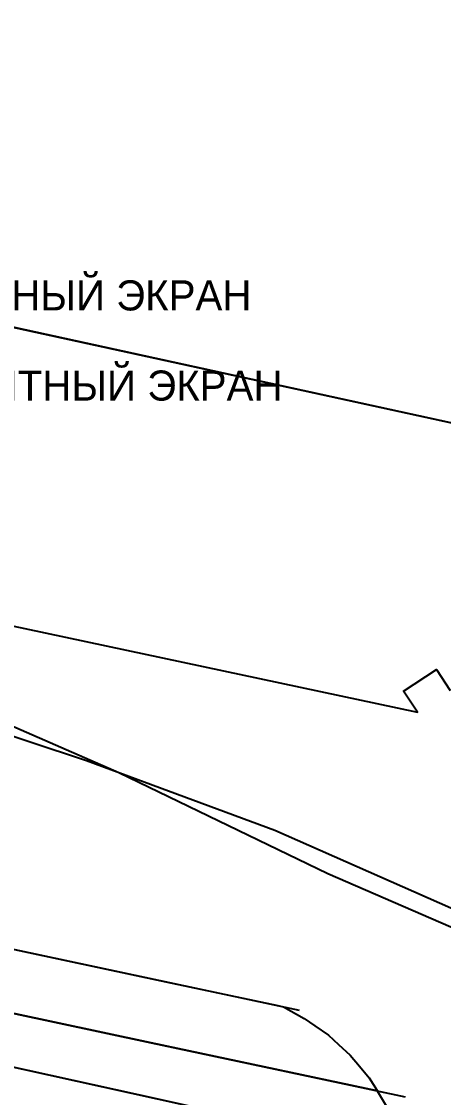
# Model space of a CAD drawing. Header units: metres. Extents: x -2743 to 126, y 13412 to 13916.
# Drawn here: x -1770.41 to -1753.61, y 13603.61 to 13646.49 of the extents above; entities that cross this region are included whole.
import ezdxf

# ---------------------------------------------------------------- set-up
doc = ezdxf.new("R2010")
doc.units = ezdxf.units.M
for name, color, linetype in [('link-улица Берзарина_Граница работ$0$ГП_Граница проектирования', 7, 'Continuous'), ('link-улица Берзарина_Покрытия — Новые$0$ДВ_ПП_Газон_Р', 7, 'Continuous'), ('link-улица Берзарина_Покрытия — Новые$0$ДВ_ПП_Тип6_У_ТР_3м за счет Газона', 7, 'Continuous'), ('link_улица Берзарина_борта$0$ДВ_ГП_П_Борт_БР100.30.15', 7, 'Continuous'), ('link_улица Берзарина_борта$0$ДВ_ГП_П_Борт_Пониженный_бетонный', 7, 'Continuous'), ('output[1-12]_3_ДЖКХ-24_03233tp$0$Ограды', 7, 'Continuous'), ('output[1-12]_3_ДЖКХ-24_03233up$0$Кабель электрический', 7, 'Continuous'), ('output[1-12]_brd$0$Граница заказа', 7, 'Continuous'), ('output[19-22]_3_ДЖКХ-25_01840tp$0$Ограды', 7, 'Continuous'), ('output[19-22]_brd$0$Граница заказа', 7, 'Continuous')]:
    doc.layers.add(name, color=color, linetype=linetype)

msp = doc.modelspace()

# ---------------------------------------------------------------- linework, layer by layer
at = {"layer": 'link-улица Берзарина_Граница работ$0$ГП_Граница проектирования'}
for points in [[(-1797.228, 13626.407), (-1792.839, 13626.138), (-1789.216, 13626.116), (-1785.597, 13626.273), (-1785.001, 13626.358), (-1784.405, 13626.443), (-1783.842, 13626.654), (-1783.127, 13627.076), (-1782.668, 13627.628), (-1782.357, 13628.16), (-1778.204, 13627.283), (-1778.379, 13626.216), (-1778.841, 13624.116), (-1772.541, 13622.777), (-1754.645, 13618.966), (-1755.197, 13619.8), (-1753.89, 13620.665), (-1753.338, 13619.831)], [(-1748.428, 13592.966), (-1755.307, 13593.812), (-1761.248, 13595.125), (-1759.643, 13602.356), (-1820.672, 13615.843), (-1829.782, 13615.154), (-1829.611, 13614.169), (-1831.187, 13613.895), (-1831.358, 13614.88), (-1852.158, 13619.813)]]:
    msp.add_lwpolyline(points, dxfattribs=at)
at = {"layer": 'link-улица Берзарина_Покрытия — Новые$0$ДВ_ПП_Газон_Р'}
msp.add_lwpolyline([(-1755.619, 13602.648), (-1755.477, 13602.33), (-1755.29, 13601.689), (-1755.118, 13601.009), (-1754.99, 13600.195), (-1755.12, 13597.414), (-1755.233, 13595.012), (-1755.273, 13594.166), (-1755.307, 13593.812), (-1761.248, 13595.125), (-1759.643, 13602.356), (-1765.759, 13603.707), (-1780.753, 13607.021), (-1793.32, 13609.798), (-1808.431, 13613.137), (-1807.83, 13614.933), (-1792.75, 13611.655), (-1792.495, 13611.599), (-1780.292, 13608.996), (-1765.254, 13605.788), (-1756.246, 13603.866), (-1755.899, 13603.275), (-1755.619, 13602.648)], close=True, dxfattribs=at)
at = {"layer": 'link-улица Берзарина_Покрытия — Новые$0$ДВ_ПП_Тип6_У_ТР_3м за счет Газона'}
msp.add_lwpolyline([(-1759.975, 13607.217), (-1759.152, 13606.755), (-1758.728, 13606.462), (-1758.188, 13606.088), (-1757.786, 13605.72), (-1757.323, 13605.297), (-1756.955, 13604.854), (-1756.574, 13604.395), (-1756.254, 13603.88), (-1756.246, 13603.866), (-1765.254, 13605.788), (-1780.292, 13608.996), (-1779.724, 13611.431), (-1764.664, 13608.218), (-1760.213, 13607.268), (-1759.975, 13607.217)], close=True, dxfattribs=at)
at = {"layer": 'link_улица Берзарина_борта$0$ДВ_ГП_П_Борт_БР100.30.15'}
msp.add_lwpolyline([(-1823.446, 13620.888), (-1823.209, 13620.835), (-1803.598, 13616.572), (-1799.688, 13615.722), (-1791.969, 13614.043), (-1759.36, 13607.087)], dxfattribs=at)
at = {"layer": 'link_улица Берзарина_борта$0$ДВ_ГП_П_Борт_Пониженный_бетонный'}
msp.add_lwpolyline([(-1755.116, 13603.625), (-1792.495, 13611.599), (-1810.505, 13615.515), (-1810.694, 13615.22), (-1810.965, 13615.014), (-1811.289, 13614.91), (-1811.639, 13614.924), (-1811.963, 13615.057), (-1812.215, 13615.286), (-1812.376, 13615.586), (-1812.426, 13615.933), (-1823.236, 13618.283), (-1823.573, 13618.336), (-1823.913, 13618.351), (-1824.252, 13618.327), (-1824.587, 13618.265), (-1829.181, 13617.139), (-1829.526, 13616.981), (-1829.78, 13616.715), (-1829.922, 13616.376), (-1829.929, 13615.996), (-1829.782, 13615.154)], dxfattribs=at)
at = {"layer": 'output[1-12]_3_ДЖКХ-24_03233up$0$Кабель электрический'}
for points in [[(-1802.73, 13633.24), (-1800.23, 13632.01), (-1795.55, 13630.16), (-1790.5, 13627.56), (-1785.02, 13624.99), (-1779.67, 13622.19), (-1772.96, 13619.36), (-1766.539, 13616.562), (-1758.22, 13612.54), (-1750.72, 13609.28), (-1736.43, 13604.35), (-1729.32, 13601.69), (-1723.44, 13599.72)], [(-1805.07, 13632.89), (-1800.37, 13631.18), (-1796.58, 13629.59), (-1792.771, 13627.443), (-1788.53, 13625.37), (-1781.38, 13622.42), (-1774.65, 13619.3), (-1767.82, 13617.04), (-1760.33, 13614.26), (-1748.68, 13609.12)]]:
    msp.add_lwpolyline(points, dxfattribs=at)
at = {"layer": 'output[1-12]_brd$0$Граница заказа'}
msp.add_lwpolyline([(-1548.477, 13587.979), (-1676.866, 13613.821), (-1826.623, 13646.49), (-1941.493, 13702.811), (-1939.549, 13742.563), (-1946.321, 13757.807), (-2014.549, 13775.285), (-2049.484, 13776.598), (-2061.844, 13786.697), (-2071.032, 13788.68), (-2071.376, 13780.544), (-2071.931, 13777.299), (-2073.348, 13774.272), (-2077.472, 13770.511), (-2078.904, 13770.009), (-2095.38, 13773.45), (-2141.494, 13783.622), (-2188.318, 13793.951), (-2191.54, 13794.789), (-2200.754, 13795.888), (-2200.859, 13795.91), (-2208.042, 13797.44), (-2324.427, 13822.225)], dxfattribs=at)
at = {"layer": 'output[19-22]_brd$0$Граница заказа'}
msp.add_lwpolyline([(-1826.623, 13646.49), (-1676.866, 13613.821)], dxfattribs=at)

# ---------------------------------------------------------------- texts
at = {"layer": 'output[1-12]_3_ДЖКХ-24_03233tp$0$Ограды'}
msp.add_text('ШУМОЗАЩИТНЫЙ ЭКРАН', height=1.2, dxfattribs=at).set_placement((-1780.336, 13631.38))
at = {"layer": 'output[19-22]_3_ДЖКХ-25_01840tp$0$Ограды'}
msp.add_text('ШУМОЗАЩИТНЫЙ ЭКРАН', height=1.2, dxfattribs=at).set_placement((-1781.574, 13634.974))

doc.saveas('drawing.dxf')
